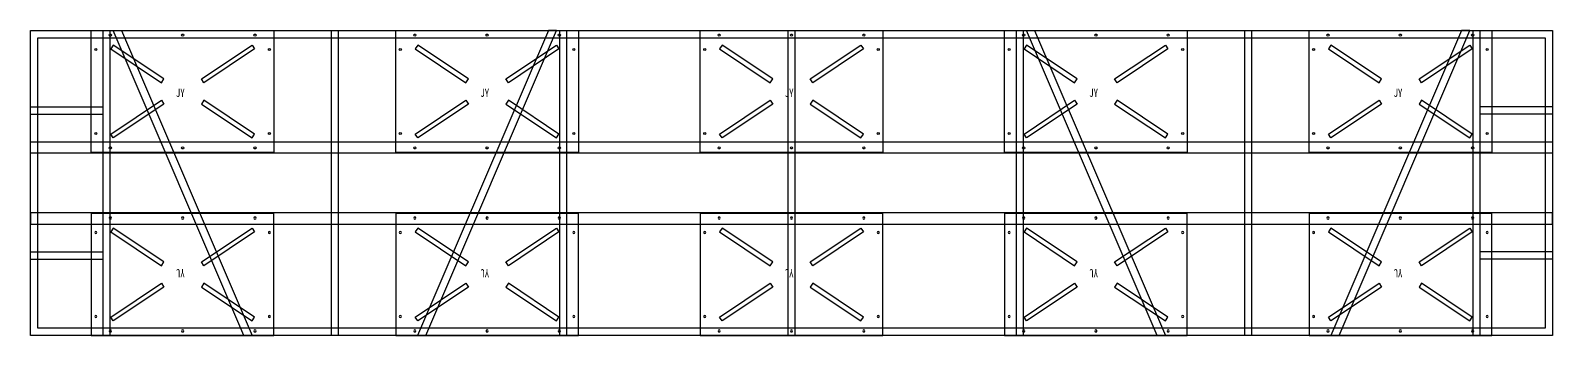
# Model space of a CAD drawing. Header units: millimetres. Extents: x 7263 to 319917, y -161937 to 156976.
# Drawn here: x 7263 to 17263, y -117181 to -115181 of the extents above; entities that cross this region are included whole.
import ezdxf

# ---------------------------------------------------------------- set-up
doc = ezdxf.new("R2010")
doc.units = ezdxf.units.MM
doc.header["$LTSCALE"] = 1000
for name, color, linetype in [('PUB_TEXT', 7, 'Continuous'), ('W-FLOAT_BOWL浮筒', 253, 'Continuous'), ('W-STEEL_FRAME钢架', 3, 'Continuous')]:
    doc.layers.add(name, color=color, linetype=linetype)
doc.styles.add('黑体', font='simhei.ttf', dxfattribs={"width": 0.8})

# ---------------------------------------------------------------- blocks, each defined once
blk = doc.blocks.new('$matou$00000186')
for points in [[(-600, 400), (600, 400), (600, -400), (-600, -400)], [(-456, 304), (-472, 279), (-140, 57), (-123, 82)], [(456, 304), (472, 279), (140, 57), (123, 82)], [(-456, -304), (-472, -279), (-140, -57), (-123, -82)], [(456, -304), (472, -279), (140, -57), (123, -82)]]:
    blk.add_lwpolyline(points, close=True)
for centre in [(-475, 370), (0, 370), (475, 370), (-570, 275), (570, 275), (-570, -275), (570, -275), (-475, -370), (0, -370), (475, -370)]:
    blk.add_circle(centre, 7)
at = {"layer": 'PUB_TEXT', "style": '黑体', "width": 0.8}
blk.add_text('JY', height=52.6, dxfattribs=at).set_placement((-44, -35))
blk = doc.blocks.new('*U248')
at = {"layer": 'W-FLOAT_BOWL浮筒'}
blk.add_blockref('$matou$00000186', (0, 600), dxfattribs=at)
at = {"layer": 'W-FLOAT_BOWL浮筒', "yscale": -1}
blk.add_blockref('$matou$00000186', (0, -600), dxfattribs=at)
blk = doc.blocks.new('*U249')
at = {"layer": 'W-FLOAT_BOWL浮筒', "color": 0, "linetype": 'ByBlock', "lineweight": -2, "transparency": 16777216}
for p in [(0, 0), (2000, 0), (4000, 0), (6000, 0), (8000, 0)]:
    blk.add_blockref('*U248', p, dxfattribs=at)
blk = doc.blocks.new('*U250')
at = {"layer": 'W-STEEL_FRAME钢架', "color": 1}
blk.add_lwpolyline([(-21.5, 1000), (21.5, 1000), (21.5, -1000), (-21.5, -1000)], close=True, dxfattribs=at)
blk = doc.blocks.new('*U251')
at = {"layer": 'W-STEEL_FRAME钢架', "color": 0, "linetype": 'ByBlock', "lineweight": -2, "transparency": 16777216}
for p in [(0, 0), (1500, 0), (3000, 0), (4500, 0), (6000, 0), (7500, 0), (9000, 0)]:
    blk.add_blockref('*U250', p, dxfattribs=at)

msp = doc.modelspace()

# ---------------------------------------------------------------- linework, layer by layer
at = {"layer": 'W-STEEL_FRAME钢架'}
for points in [[(7263.3, -115180.8), (17263.3, -115180.8), (17263.3, -117180.8), (7263.3, -117180.8)], [(7311.3, -115228.8), (17215.3, -115228.8), (17215.3, -117132.8), (7311.3, -117132.8)], [(7263.3, -115910.8), (17263.3, -115910.8), (17263.3, -115985.8), (7263.3, -115985.8)], [(7263.3, -116450.8), (17263.3, -116450.8), (17263.3, -116375.8), (7263.3, -116375.8)]]:
    msp.add_lwpolyline(points, close=True, dxfattribs=at)
at = {"layer": 'W-STEEL_FRAME钢架', "color": 6}
for points in [[(7860.7, -115180.8), (8720.3, -117180.8), (8665.8, -117180.8), (7806.3, -115180.8)], [(10665.8, -115180.8), (9806.3, -117180.8), (9860.7, -117180.8), (10720.3, -115180.8)], [(13860.7, -115180.8), (14720.3, -117180.8), (14665.8, -117180.8), (13806.3, -115180.8)], [(16665.8, -115180.8), (15806.3, -117180.8), (15860.7, -117180.8), (16720.3, -115180.8)]]:
    msp.add_lwpolyline(points, close=True, dxfattribs=at)
at = {"layer": 'W-STEEL_FRAME钢架', "color": 1}
for points in [[(7263.3, -115680.8), (7741.8, -115680.8)], [(17263.3, -115680.8), (16784.8, -115680.8)], [(7263.3, -115728.8), (7741.8, -115728.8)], [(17263.3, -115728.8), (16784.8, -115728.8)], [(7263.3, -116632.8), (7741.8, -116632.8)], [(7263.3, -116680.8), (7741.8, -116680.8)], [(17263.3, -116632.8), (16784.8, -116632.8)], [(17263.3, -116680.8), (16784.8, -116680.8)]]:
    msp.add_lwpolyline(points, dxfattribs=at)

# ---------------------------------------------------------------- block references
at = {"layer": 'W-FLOAT_BOWL浮筒'}
msp.add_blockref('*U249', (8263.3, -116180.8), dxfattribs=at)
at = {"layer": 'W-STEEL_FRAME钢架'}
msp.add_blockref('*U251', (7763.3, -116180.8), dxfattribs=at)

doc.saveas('drawing.dxf')
